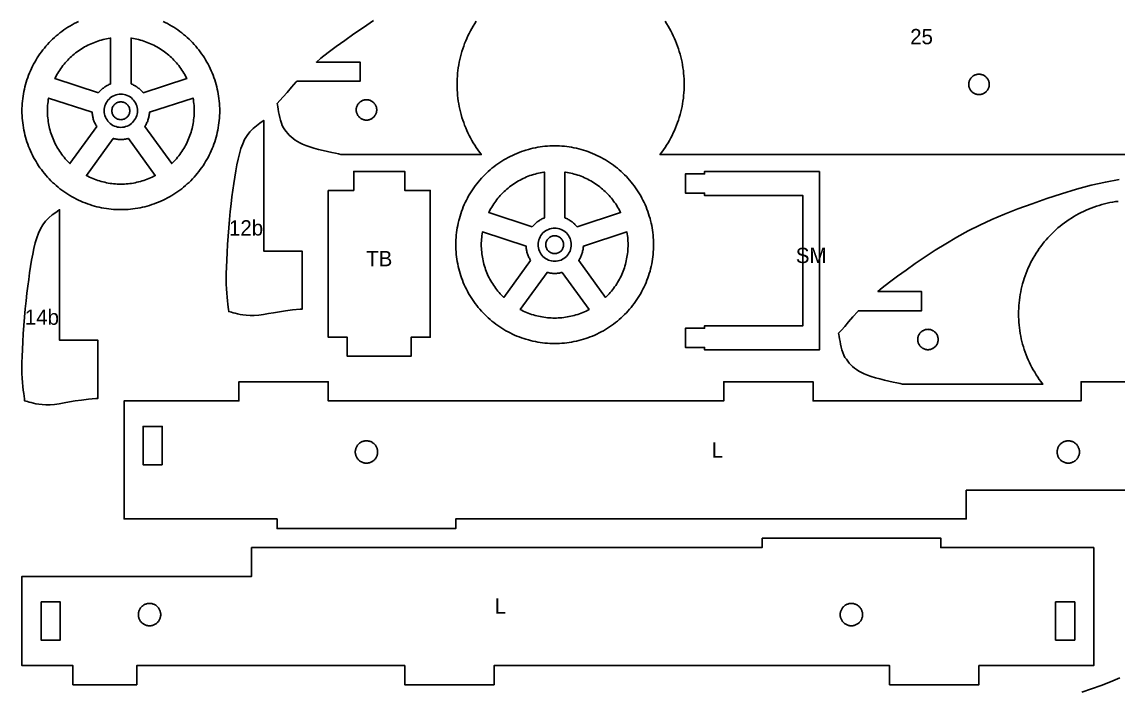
# Model space of a CAD drawing. Header units: metres. Extents: x 5 to 594, y 19 to 394.
# Drawn here: x 6 to 177.8, y 198.5 to 303.4 of the extents above; entities that cross this region are included whole.
import ezdxf
from ezdxf.enums import TextEntityAlignment as Align

# ---------------------------------------------------------------- set-up
doc = ezdxf.new("R2010")
doc.units = ezdxf.units.M
doc.layers.add('CORTAR', color=1, linetype='Continuous')
doc.layers.add('GRABAR', color=5, linetype='Continuous')

msp = doc.modelspace()

# ---------------------------------------------------------------- linework, layer by layer
at = {"layer": 'CORTAR'}
for points in [[(28.13, 303.51), (28.47, 303.34), (28.81, 303.17), (29.14, 302.99), (29.47, 302.79), (29.79, 302.6), (30.11, 302.39), (30.43, 302.17), (30.73, 301.95), (31.04, 301.72), (31.33, 301.48), (31.62, 301.24), (31.91, 300.98), (32.19, 300.73), (32.46, 300.46), (32.73, 300.19), (32.98, 299.91), (33.24, 299.62), (33.48, 299.33), (33.72, 299.04), (33.95, 298.73), (34.17, 298.43), (34.39, 298.11), (34.6, 297.79), (34.79, 297.47), (34.99, 297.14), (35.17, 296.81), (35.34, 296.47), (35.51, 296.13), (35.67, 295.78), (35.82, 295.43), (35.96, 295.08), (36.09, 294.72), (36.22, 294.36), (36.33, 294), (36.44, 293.63), (36.54, 293.27), (36.62, 292.9), (36.7, 292.52), (36.77, 292.15), (36.83, 291.77), (36.88, 291.4), (36.93, 291.02), (36.96, 290.64), (36.98, 290.26), (37, 289.88), (37, 289.5), (37, 289.12), (36.98, 288.74), (36.98, 288.74), (36.96, 288.36), (36.93, 287.98), (36.88, 287.6), (36.83, 287.23), (36.77, 286.85), (36.7, 286.48), (36.62, 286.1), (36.54, 285.73), (36.44, 285.37), (36.33, 285), (36.22, 284.64), (36.09, 284.28), (35.96, 283.92), (35.82, 283.57), (35.67, 283.22), (35.51, 282.87), (35.34, 282.53), (35.17, 282.19), (34.99, 281.86), (34.79, 281.53), (34.6, 281.21), (34.39, 280.89), (34.17, 280.57), (33.95, 280.27), (33.72, 279.96), (33.48, 279.67), (33.24, 279.38), (32.98, 279.09), (32.73, 278.81), (32.46, 278.54), (32.19, 278.27), (31.91, 278.02), (31.62, 277.76), (31.33, 277.52), (31.04, 277.28), (30.73, 277.05), (30.43, 276.83), (30.11, 276.61), (29.79, 276.4), (29.47, 276.21), (29.14, 276.01), (28.81, 275.83), (28.47, 275.66), (28.13, 275.49), (27.78, 275.33), (27.43, 275.18), (27.08, 275.04), (26.72, 274.91), (26.36, 274.78), (26, 274.67), (25.63, 274.56), (25.27, 274.46), (24.9, 274.38), (24.52, 274.3), (24.15, 274.23), (23.77, 274.17), (23.4, 274.12), (23.02, 274.07), (22.64, 274.04), (22.26, 274.02), (21.88, 274), (21.5, 274), (21.12, 274), (20.74, 274.02), (20.36, 274.04), (19.98, 274.07), (19.6, 274.12), (19.23, 274.17), (18.85, 274.23), (18.48, 274.3), (18.1, 274.38), (17.73, 274.46), (17.37, 274.56), (17, 274.67), (16.64, 274.78), (16.28, 274.91), (15.92, 275.04), (15.57, 275.18), (15.22, 275.33), (14.87, 275.49), (14.53, 275.66), (14.19, 275.83), (13.86, 276.01), (13.53, 276.21), (13.21, 276.4), (12.89, 276.61), (12.57, 276.83), (12.27, 277.05), (11.96, 277.28), (11.67, 277.52), (11.38, 277.76), (11.09, 278.02), (10.81, 278.27), (10.54, 278.54), (10.27, 278.81), (10.02, 279.09), (9.76, 279.38), (9.52, 279.67), (9.28, 279.96), (9.05, 280.27), (8.83, 280.57), (8.61, 280.89), (8.4, 281.21), (8.21, 281.53), (8.01, 281.86), (7.83, 282.19), (7.66, 282.53), (7.49, 282.87), (7.33, 283.22), (7.18, 283.57), (7.04, 283.92), (6.91, 284.28), (6.78, 284.64), (6.67, 285), (6.56, 285.37), (6.46, 285.73), (6.38, 286.1), (6.3, 286.48), (6.23, 286.85), (6.17, 287.23), (6.12, 287.6), (6.07, 287.98), (6.04, 288.36), (6.02, 288.74), (6, 289.12), (6, 289.5), (6, 289.88), (6.02, 290.26), (6.04, 290.64), (6.07, 291.02), (6.12, 291.4), (6.17, 291.77), (6.23, 292.15), (6.3, 292.52), (6.38, 292.9), (6.46, 293.27), (6.56, 293.63), (6.67, 294), (6.78, 294.36), (6.91, 294.72), (7.04, 295.08), (7.18, 295.43), (7.33, 295.78), (7.49, 296.13), (7.66, 296.47), (7.83, 296.81), (8.01, 297.14), (8.21, 297.47), (8.4, 297.79), (8.61, 298.11), (8.83, 298.43), (9.05, 298.73), (9.28, 299.04), (9.52, 299.33), (9.76, 299.62), (10.02, 299.91), (10.27, 300.19), (10.54, 300.46), (10.81, 300.73), (11.09, 300.98), (11.38, 301.24), (11.67, 301.48), (11.96, 301.72), (12.27, 301.95), (12.57, 302.17), (12.89, 302.39), (13.21, 302.6), (13.53, 302.79), (13.86, 302.99), (14.19, 303.17), (14.53, 303.34), (14.87, 303.51)], [(77.2, 303.53), (76.96, 303.16), (76.73, 302.79), (76.51, 302.41), (76.3, 302.03), (76.1, 301.64), (75.91, 301.25), (75.73, 300.85), (75.55, 300.45), (75.39, 300.04), (75.24, 299.64), (75.1, 299.22), (74.97, 298.81), (74.84, 298.39), (74.73, 297.96), (74.63, 297.54), (74.54, 297.11), (74.46, 296.68), (74.39, 296.25), (74.33, 295.82), (74.29, 295.38), (74.25, 294.95), (74.22, 294.51), (74.21, 294.08), (74.2, 293.64), (74.21, 293.2), (74.22, 292.76), (74.25, 292.33), (74.29, 291.89), (74.33, 291.46), (74.39, 291.03), (74.46, 290.6), (74.54, 290.17), (74.63, 289.74), (74.73, 289.31), (74.84, 288.89), (74.97, 288.47), (75.1, 288.05), (75.24, 287.64), (75.39, 287.23), (75.55, 286.83), (75.73, 286.43), (75.91, 286.03), (76.1, 285.64), (76.3, 285.25), (76.51, 284.86), (76.73, 284.49), (76.96, 284.12), (77.2, 283.75), (77.45, 283.39), (77.7, 283.03), (77.97, 282.69), (78.01, 282.64), (56, 282.64), (55.63, 282.73), (55.14, 282.84), (54.55, 282.97), (53.89, 283.12), (53.19, 283.28), (52.47, 283.45), (51.77, 283.63), (51.1, 283.83), (50.51, 284.03), (50, 284.24), (49.57, 284.45), (49.18, 284.68), (48.82, 284.91), (48.49, 285.15), (48.19, 285.4), (47.91, 285.66), (47.66, 285.94), (47.42, 286.23), (47.21, 286.53), (47, 286.84), (46.81, 287.19), (46.66, 287.58), (46.52, 288.01), (46.41, 288.45), (46.31, 288.9), (46.23, 289.33), (46.16, 289.74), (46.1, 290.1), (46.05, 290.41), (46, 290.64), (46.44, 291.11), (46.96, 291.7), (47.56, 292.39), (48.24, 293.18), (49, 294.03), (49.11, 294.14), (49.11, 294.14), (59, 294.14), (59, 297.14), (52.16, 297.14), (52.84, 297.73), (54, 298.64), (55.25, 299.56), (56.59, 300.53), (58.02, 301.55), (59.54, 302.58), (61.12, 303.63)], [(188.01, 282.64), (105.99, 282.64), (106.03, 282.69), (106.3, 283.03), (106.55, 283.39), (106.8, 283.75), (107.04, 284.12), (107.27, 284.49), (107.49, 284.86), (107.7, 285.25), (107.9, 285.64), (108.09, 286.03), (108.27, 286.43), (108.45, 286.83), (108.61, 287.23), (108.76, 287.64), (108.9, 288.05), (109.03, 288.47), (109.16, 288.89), (109.27, 289.31), (109.37, 289.74), (109.46, 290.17), (109.54, 290.6), (109.61, 291.03), (109.67, 291.46), (109.71, 291.89), (109.75, 292.33), (109.78, 292.76), (109.79, 293.2), (109.8, 293.64), (109.79, 294.08), (109.78, 294.51), (109.75, 294.95), (109.71, 295.38), (109.67, 295.82), (109.61, 296.25), (109.54, 296.68), (109.46, 297.11), (109.37, 297.54), (109.27, 297.96), (109.16, 298.39), (109.03, 298.81), (108.9, 299.22), (108.76, 299.64), (108.61, 300.04), (108.45, 300.45), (108.27, 300.85), (108.09, 301.25), (107.9, 301.64), (107.7, 302.03), (107.49, 302.41), (107.27, 302.79), (107.04, 303.16), (106.8, 303.53)], [(177.82, 275.3), (177.39, 275.25), (176.96, 275.18), (176.53, 275.1), (176.1, 275.01), (175.67, 274.9), (175.25, 274.79), (174.83, 274.67), (174.42, 274.54), (174, 274.4), (173.59, 274.25), (173.19, 274.08), (172.79, 273.91), (172.39, 273.73), (172, 273.54), (171.61, 273.34), (171.23, 273.13), (170.85, 272.91), (170.48, 272.68), (170.11, 272.44), (169.75, 272.19), (169.4, 271.94), (169.05, 271.67), (168.71, 271.4), (168.37, 271.12), (168.05, 270.83), (167.73, 270.53), (167.41, 270.22), (167.11, 269.91), (166.81, 269.59), (166.52, 269.26), (166.24, 268.93), (165.97, 268.59), (165.7, 268.24), (165.45, 267.89), (165.2, 267.53), (164.96, 267.16), (164.73, 266.79), (164.51, 266.41), (164.3, 266.03), (164.1, 265.64), (163.91, 265.25), (163.73, 264.85), (163.55, 264.45), (163.39, 264.04), (163.24, 263.64), (163.1, 263.22), (162.97, 262.81), (162.84, 262.39), (162.73, 261.96), (162.63, 261.54), (162.54, 261.11), (162.46, 260.68), (162.39, 260.25), (162.33, 259.82), (162.29, 259.38), (162.25, 258.95), (162.22, 258.51), (162.21, 258.08), (162.2, 257.64), (162.21, 257.2), (162.22, 256.76), (162.25, 256.33), (162.29, 255.89), (162.33, 255.46), (162.39, 255.03), (162.46, 254.6), (162.54, 254.17), (162.63, 253.74), (162.73, 253.31), (162.84, 252.89), (162.97, 252.47), (163.1, 252.05), (163.24, 251.64), (163.39, 251.23), (163.55, 250.83), (163.73, 250.43), (163.91, 250.03), (164.1, 249.64), (164.3, 249.25), (164.51, 248.86), (164.73, 248.49), (164.96, 248.12), (165.2, 247.75), (165.45, 247.39), (165.7, 247.03), (165.97, 246.69), (166.01, 246.64), (144, 246.64), (143.63, 246.73), (143.14, 246.84), (142.55, 246.97), (141.89, 247.12), (141.19, 247.28), (140.47, 247.45), (139.77, 247.63), (139.1, 247.83), (138.51, 248.03), (138, 248.24), (137.57, 248.45), (137.18, 248.68), (136.82, 248.91), (136.49, 249.15), (136.19, 249.4), (135.91, 249.66), (135.66, 249.94), (135.42, 250.23), (135.21, 250.53), (135, 250.84), (134.81, 251.19), (134.66, 251.58), (134.52, 252.01), (134.41, 252.45), (134.31, 252.9), (134.23, 253.33), (134.16, 253.74), (134.1, 254.1), (134.05, 254.41), (134, 254.64), (134.44, 255.11), (134.96, 255.7), (135.56, 256.39), (136.24, 257.18), (137, 258.03), (137.11, 258.14), (137.11, 258.14), (147, 258.14), (147, 261.14), (140.16, 261.14), (140.84, 261.73), (142, 262.64), (143.25, 263.56), (144.59, 264.53), (146.02, 265.55), (147.54, 266.58), (149.12, 267.63), (150.78, 268.66), (152.51, 269.68), (154.29, 270.65), (156.12, 271.58), (158, 272.44), (159.98, 273.27), (162.1, 274.1), (164.32, 274.93), (166.61, 275.73), (168.94, 276.49), (171.27, 277.19), (173.58, 277.81), (175.82, 278.33), (177.98, 278.75)], [(190, 230), (154, 230), (154, 225.5), (74, 225.5), (74, 224), (74, 224), (46, 224), (46, 225.5), (22, 225.5), (22, 244), (40, 244), (40, 247), (54, 247), (54, 244), (74, 244), (116, 244), (116, 247), (130, 247), (130, 244), (154, 244), (172, 244), (172, 247), (182, 247)], [(172.13, 198.32), (173.65, 198.85), (175.14, 199.4), (176.62, 199.98), (178.1, 200.57)]]:
    msp.add_lwpolyline(points, dxfattribs=at)
for points in [[(17.99, 292.32), (18.02, 292.35), (18.12, 292.47), (18.22, 292.58), (18.32, 292.68), (18.42, 292.78), (18.53, 292.88), (18.65, 292.98), (18.76, 293.07), (18.88, 293.16), (19, 293.24), (19.12, 293.32), (19.25, 293.4), (19.38, 293.47), (19.51, 293.54), (19.64, 293.6), (19.78, 293.66), (19.9, 293.71), (19.9, 300.89), (19.81, 300.88), (19.53, 300.83), (19.26, 300.78), (18.98, 300.72), (18.71, 300.66), (18.43, 300.58), (18.16, 300.5), (17.89, 300.42), (17.63, 300.33), (17.36, 300.23), (17.1, 300.12), (16.84, 300.01), (16.58, 299.9), (16.33, 299.77), (16.08, 299.64), (15.83, 299.51), (15.59, 299.36), (15.35, 299.22), (15.11, 299.06), (14.88, 298.9), (14.65, 298.74), (14.42, 298.57), (14.2, 298.39), (13.99, 298.21), (13.78, 298.02), (13.57, 297.83), (13.37, 297.63), (13.17, 297.43), (12.98, 297.22), (12.79, 297.01), (12.61, 296.8), (12.43, 296.58), (12.26, 296.35), (12.1, 296.12), (11.94, 295.89), (11.78, 295.65), (11.64, 295.41), (11.49, 295.17), (11.36, 294.92), (11.23, 294.67), (11.16, 294.54), (17.99, 292.32)], [(23.1, 293.71), (23.22, 293.66), (23.36, 293.6), (23.49, 293.54), (23.62, 293.47), (23.75, 293.4), (23.88, 293.32), (24, 293.24), (24.12, 293.16), (24.24, 293.07), (24.35, 292.98), (24.47, 292.88), (24.58, 292.78), (24.68, 292.68), (24.78, 292.58), (24.88, 292.47), (24.98, 292.35), (25.01, 292.32), (31.84, 294.54), (31.77, 294.67), (31.64, 294.92), (31.51, 295.17), (31.36, 295.41), (31.22, 295.65), (31.06, 295.89), (30.9, 296.12), (30.74, 296.35), (30.57, 296.58), (30.39, 296.8), (30.21, 297.01), (30.02, 297.22), (29.83, 297.43), (29.63, 297.63), (29.43, 297.83), (29.22, 298.02), (29.01, 298.21), (28.8, 298.39), (28.58, 298.57), (28.35, 298.74), (28.12, 298.9), (27.89, 299.06), (27.65, 299.22), (27.41, 299.36), (27.17, 299.51), (26.92, 299.64), (26.67, 299.77), (26.42, 299.9), (26.16, 300.01), (25.9, 300.12), (25.64, 300.23), (25.37, 300.33), (25.11, 300.42), (24.84, 300.5), (24.57, 300.58), (24.29, 300.66), (24.02, 300.72), (23.74, 300.78), (23.47, 300.83), (23.19, 300.88), (23.1, 300.89), (23.1, 293.71)], [(157.59, 293.85), (157.57, 293.95), (157.55, 294.05), (157.52, 294.15), (157.48, 294.25), (157.43, 294.35), (157.39, 294.44), (157.33, 294.53), (157.27, 294.61), (157.2, 294.69), (157.13, 294.77), (157.05, 294.84), (156.97, 294.91), (156.89, 294.97), (156.8, 295.02), (156.71, 295.07), (156.61, 295.12), (156.51, 295.15), (156.41, 295.18), (156.31, 295.21), (156.21, 295.22), (156.1, 295.23), (156, 295.24), (155.9, 295.23), (155.79, 295.22), (155.69, 295.21), (155.59, 295.18), (155.49, 295.15), (155.39, 295.12), (155.29, 295.07), (155.2, 295.02), (155.11, 294.97), (155.03, 294.91), (154.95, 294.84), (154.87, 294.77), (154.8, 294.69), (154.73, 294.61), (154.67, 294.53), (154.61, 294.44), (154.57, 294.35), (154.52, 294.25), (154.48, 294.15), (154.45, 294.05), (154.43, 293.95), (154.41, 293.85), (154.4, 293.74), (154.4, 293.64), (154.4, 293.53), (154.41, 293.43), (154.43, 293.33), (154.45, 293.22), (154.48, 293.12), (154.52, 293.03), (154.57, 292.93), (154.61, 292.84), (154.67, 292.75), (154.73, 292.66), (154.8, 292.58), (154.87, 292.51), (154.95, 292.44), (155.03, 292.37), (155.11, 292.31), (155.2, 292.25), (155.29, 292.2), (155.39, 292.16), (155.49, 292.12), (155.59, 292.09), (155.69, 292.07), (155.79, 292.05), (155.9, 292.04), (156, 292.04), (156.1, 292.04), (156.21, 292.05), (156.31, 292.07), (156.41, 292.09), (156.51, 292.12), (156.61, 292.16), (156.71, 292.2), (156.8, 292.25), (156.89, 292.31), (156.97, 292.37), (157.05, 292.44), (157.13, 292.51), (157.2, 292.58), (157.27, 292.66), (157.33, 292.75), (157.39, 292.84), (157.43, 292.93), (157.48, 293.03), (157.52, 293.12), (157.55, 293.22), (157.57, 293.33), (157.59, 293.43), (157.6, 293.53), (157.6, 293.64), (157.6, 293.74), (157.59, 293.85)], [(17.73, 287.04), (17.68, 287.12), (17.6, 287.25), (17.53, 287.38), (17.46, 287.51), (17.4, 287.64), (17.34, 287.78), (17.29, 287.91), (17.24, 288.05), (17.19, 288.19), (17.15, 288.34), (17.12, 288.48), (17.09, 288.62), (17.06, 288.77), (17.04, 288.91), (17.02, 289.06), (17.01, 289.21), (17.01, 289.28), (10.18, 291.5), (10.17, 291.47), (10.12, 291.19), (10.09, 290.91), (10.06, 290.63), (10.03, 290.35), (10.01, 290.06), (10, 289.78), (10, 289.5), (10, 289.22), (10.01, 288.94), (10.03, 288.65), (10.06, 288.37), (10.09, 288.09), (10.12, 287.81), (10.17, 287.53), (10.22, 287.26), (10.28, 286.98), (10.34, 286.71), (10.42, 286.43), (10.5, 286.16), (10.58, 285.89), (10.67, 285.63), (10.77, 285.36), (10.88, 285.1), (10.99, 284.84), (11.1, 284.58), (11.23, 284.33), (11.36, 284.08), (11.49, 283.83), (11.64, 283.59), (11.78, 283.35), (11.94, 283.11), (12.1, 282.88), (12.26, 282.65), (12.43, 282.42), (12.61, 282.2), (12.79, 281.99), (12.98, 281.78), (13.17, 281.57), (13.37, 281.37), (13.51, 281.23), (17.73, 287.04)], [(22.89, 289.64), (22.87, 289.77), (22.84, 289.91), (22.79, 290.04), (22.73, 290.16), (22.66, 290.28), (22.58, 290.39), (22.49, 290.49), (22.39, 290.58), (22.28, 290.66), (22.16, 290.73), (22.04, 290.79), (21.91, 290.84), (21.77, 290.87), (21.64, 290.89), (21.5, 290.9), (21.36, 290.89), (21.23, 290.87), (21.09, 290.84), (20.96, 290.79), (20.84, 290.73), (20.72, 290.66), (20.61, 290.58), (20.51, 290.49), (20.42, 290.39), (20.34, 290.28), (20.27, 290.16), (20.21, 290.04), (20.16, 289.91), (20.13, 289.77), (20.11, 289.64), (20.1, 289.5), (20.11, 289.36), (20.13, 289.23), (20.16, 289.09), (20.21, 288.96), (20.27, 288.84), (20.34, 288.72), (20.42, 288.61), (20.51, 288.51), (20.61, 288.42), (20.72, 288.34), (20.84, 288.27), (20.96, 288.21), (21.09, 288.16), (21.23, 288.13), (21.36, 288.11), (21.5, 288.1), (21.64, 288.11), (21.77, 288.13), (21.91, 288.16), (22.04, 288.21), (22.16, 288.27), (22.28, 288.34), (22.39, 288.42), (22.49, 288.51), (22.58, 288.61), (22.66, 288.72), (22.73, 288.84), (22.79, 288.96), (22.84, 289.09), (22.87, 289.23), (22.89, 289.36), (22.9, 289.5), (22.89, 289.64)], [(33, 289.5), (33, 289.78), (32.99, 290.06), (32.97, 290.35), (32.94, 290.63), (32.91, 290.91), (32.88, 291.19), (32.83, 291.47), (32.82, 291.5), (25.99, 289.28), (25.99, 289.21), (25.98, 289.06), (25.96, 288.91), (25.94, 288.77), (25.91, 288.62), (25.88, 288.48), (25.85, 288.34), (25.81, 288.19), (25.76, 288.05), (25.71, 287.91), (25.66, 287.78), (25.6, 287.64), (25.54, 287.51), (25.47, 287.38), (25.4, 287.25), (25.32, 287.12), (25.27, 287.04), (29.49, 281.23), (29.63, 281.37), (29.83, 281.57), (30.02, 281.78), (30.21, 281.99), (30.39, 282.2), (30.57, 282.42), (30.74, 282.65), (30.9, 282.88), (31.06, 283.11), (31.22, 283.35), (31.36, 283.59), (31.51, 283.83), (31.64, 284.08), (31.77, 284.33), (31.9, 284.58), (32.01, 284.84), (32.12, 285.1), (32.23, 285.36), (32.33, 285.63), (32.42, 285.89), (32.5, 286.16), (32.58, 286.43), (32.66, 286.71), (32.72, 286.98), (32.78, 287.26), (32.83, 287.53), (32.88, 287.81), (32.91, 288.09), (32.94, 288.37), (32.97, 288.65), (32.99, 288.94), (33, 289.22), (33, 289.5)], [(61.57, 289.95), (61.55, 290.05), (61.52, 290.15), (61.48, 290.25), (61.43, 290.35), (61.39, 290.44), (61.33, 290.53), (61.27, 290.61), (61.2, 290.69), (61.13, 290.77), (61.05, 290.84), (60.97, 290.91), (60.89, 290.97), (60.8, 291.02), (60.71, 291.07), (60.61, 291.12), (60.51, 291.15), (60.41, 291.18), (60.31, 291.21), (60.21, 291.22), (60.1, 291.23), (60, 291.24), (59.9, 291.23), (59.79, 291.22), (59.69, 291.21), (59.59, 291.18), (59.49, 291.15), (59.39, 291.12), (59.29, 291.07), (59.2, 291.02), (59.11, 290.97), (59.03, 290.91), (58.95, 290.84), (58.87, 290.77), (58.8, 290.69), (58.73, 290.61), (58.67, 290.53), (58.61, 290.44), (58.57, 290.35), (58.52, 290.25), (58.48, 290.15), (58.45, 290.05), (58.43, 289.95), (58.41, 289.85), (58.4, 289.74), (58.4, 289.64), (58.4, 289.53), (58.41, 289.43), (58.43, 289.33), (58.45, 289.22), (58.48, 289.12), (58.52, 289.03), (58.57, 288.93), (58.61, 288.84), (58.67, 288.75), (58.73, 288.66), (58.8, 288.58), (58.87, 288.51), (58.95, 288.44), (59.03, 288.37), (59.11, 288.31), (59.2, 288.25), (59.29, 288.2), (59.39, 288.16), (59.49, 288.12), (59.59, 288.09), (59.69, 288.07), (59.79, 288.05), (59.9, 288.04), (60, 288.04), (60.1, 288.04), (60.21, 288.05), (60.31, 288.07), (60.41, 288.09), (60.51, 288.12), (60.61, 288.16), (60.71, 288.2), (60.8, 288.25), (60.89, 288.31), (60.97, 288.37), (61.05, 288.44), (61.13, 288.51), (61.2, 288.58), (61.27, 288.66), (61.33, 288.75), (61.39, 288.84), (61.43, 288.93), (61.48, 289.03), (61.52, 289.12), (61.55, 289.22), (61.57, 289.33), (61.59, 289.43), (61.6, 289.53), (61.6, 289.64), (61.6, 289.74), (61.59, 289.85), (61.57, 289.95)], [(46.35, 258), (45.45, 257.84), (44.62, 257.69), (43.85, 257.56), (43.12, 257.46), (42.41, 257.41), (41.75, 257.41), (41.16, 257.44), (40.64, 257.49), (40.19, 257.56), (39.79, 257.65), (39.43, 257.74), (39.13, 257.82), (38.86, 257.9), (38.62, 257.97), (38.41, 258.01), (38.38, 258.34), (38.34, 258.73), (38.28, 259.18), (38.22, 259.69), (38.15, 260.26), (38.1, 260.89), (38.05, 261.58), (38.01, 262.33), (38, 263.14), (38.01, 264.01), (38.04, 264.98), (38.09, 266.07), (38.15, 267.26), (38.22, 268.52), (38.31, 269.82), (38.41, 271.14), (38.52, 272.44), (38.64, 273.71), (38.77, 274.9), (38.91, 276.01), (39.06, 277.05), (39.2, 278.08), (39.35, 279.09), (39.51, 280.07), (39.69, 281.01), (39.88, 281.91), (40.09, 282.77), (40.33, 283.58), (40.6, 284.33), (40.91, 285.01), (41.28, 285.63), (41.72, 286.19), (42.22, 286.7), (42.75, 287.16), (43.29, 287.57), (43.81, 287.94), (43.91, 288), (43.91, 267.51), (49.91, 267.51), (49.91, 258.39), (49.61, 258.38), (48.41, 258.28), (47.33, 258.15), (46.35, 258)], [(22.68, 285.16), (22.66, 285.15), (22.52, 285.12), (22.38, 285.09), (22.23, 285.06), (22.09, 285.04), (21.94, 285.02), (21.79, 285.01), (21.65, 285), (21.5, 285), (21.35, 285), (21.21, 285.01), (21.06, 285.02), (20.91, 285.04), (20.77, 285.06), (20.62, 285.09), (20.48, 285.12), (20.34, 285.15), (20.32, 285.16), (16.1, 279.35), (16.33, 279.23), (16.58, 279.1), (16.84, 278.99), (17.1, 278.88), (17.36, 278.77), (17.63, 278.67), (17.89, 278.58), (18.16, 278.5), (18.43, 278.42), (18.71, 278.34), (18.98, 278.28), (19.26, 278.22), (19.53, 278.17), (19.81, 278.12), (20.09, 278.09), (20.37, 278.06), (20.65, 278.03), (20.94, 278.01), (21.22, 278), (21.5, 278), (21.78, 278), (22.06, 278.01), (22.35, 278.03), (22.63, 278.06), (22.91, 278.09), (23.19, 278.12), (23.47, 278.17), (23.74, 278.22), (24.02, 278.28), (24.29, 278.34), (24.57, 278.42), (24.84, 278.5), (25.11, 278.58), (25.37, 278.67), (25.64, 278.77), (25.9, 278.88), (26.16, 278.99), (26.42, 279.1), (26.67, 279.23), (26.9, 279.35), (22.68, 285.16)], [(104.98, 267.74), (104.96, 267.36), (104.93, 266.98), (104.88, 266.6), (104.83, 266.23), (104.77, 265.85), (104.7, 265.48), (104.62, 265.1), (104.54, 264.73), (104.44, 264.37), (104.33, 264), (104.22, 263.64), (104.09, 263.28), (103.96, 262.92), (103.82, 262.57), (103.67, 262.22), (103.51, 261.87), (103.34, 261.53), (103.17, 261.19), (102.99, 260.86), (102.79, 260.53), (102.6, 260.21), (102.39, 259.89), (102.17, 259.57), (101.95, 259.27), (101.72, 258.96), (101.48, 258.67), (101.24, 258.38), (100.98, 258.09), (100.73, 257.81), (100.46, 257.54), (100.19, 257.27), (99.91, 257.02), (99.62, 256.76), (99.33, 256.52), (99.04, 256.28), (98.73, 256.05), (98.43, 255.83), (98.11, 255.61), (97.79, 255.4), (97.47, 255.21), (97.14, 255.01), (96.81, 254.83), (96.47, 254.66), (96.13, 254.49), (95.78, 254.33), (95.43, 254.18), (95.08, 254.04), (94.72, 253.91), (94.36, 253.78), (94, 253.67), (93.63, 253.56), (93.27, 253.46), (92.9, 253.38), (92.52, 253.3), (92.15, 253.23), (91.77, 253.17), (91.4, 253.12), (91.02, 253.07), (90.64, 253.04), (90.26, 253.02), (89.88, 253), (89.5, 253), (89.12, 253), (88.74, 253.02), (88.36, 253.04), (87.98, 253.07), (87.6, 253.12), (87.23, 253.17), (86.85, 253.23), (86.48, 253.3), (86.1, 253.38), (85.73, 253.46), (85.37, 253.56), (85, 253.67), (84.64, 253.78), (84.28, 253.91), (83.92, 254.04), (83.57, 254.18), (83.22, 254.33), (82.87, 254.49), (82.53, 254.66), (82.19, 254.83), (81.86, 255.01), (81.53, 255.21), (81.21, 255.4), (80.89, 255.61), (80.57, 255.83), (80.27, 256.05), (79.96, 256.28), (79.67, 256.52), (79.38, 256.76), (79.09, 257.02), (78.81, 257.27), (78.54, 257.54), (78.27, 257.81), (78.02, 258.09), (77.76, 258.38), (77.52, 258.67), (77.28, 258.96), (77.05, 259.27), (76.83, 259.57), (76.61, 259.89), (76.4, 260.21), (76.21, 260.53), (76.01, 260.86), (75.83, 261.19), (75.66, 261.53), (75.49, 261.87), (75.33, 262.22), (75.18, 262.57), (75.04, 262.92), (74.91, 263.28), (74.78, 263.64), (74.67, 264), (74.56, 264.37), (74.46, 264.73), (74.38, 265.1), (74.3, 265.48), (74.23, 265.85), (74.17, 266.23), (74.12, 266.6), (74.07, 266.98), (74.04, 267.36), (74.02, 267.74), (74, 268.12), (74, 268.5), (74, 268.88), (74.02, 269.26), (74.04, 269.64), (74.07, 270.02), (74.12, 270.4), (74.17, 270.77), (74.23, 271.15), (74.3, 271.52), (74.38, 271.9), (74.46, 272.27), (74.56, 272.63), (74.67, 273), (74.78, 273.36), (74.91, 273.72), (75.04, 274.08), (75.18, 274.43), (75.33, 274.78), (75.49, 275.13), (75.66, 275.47), (75.83, 275.81), (76.01, 276.14), (76.21, 276.47), (76.4, 276.79), (76.61, 277.11), (76.83, 277.43), (77.05, 277.73), (77.28, 278.04), (77.52, 278.33), (77.76, 278.62), (78.02, 278.91), (78.27, 279.19), (78.54, 279.46), (78.81, 279.73), (79.09, 279.98), (79.38, 280.24), (79.67, 280.48), (79.96, 280.72), (80.27, 280.95), (80.57, 281.17), (80.89, 281.39), (81.21, 281.6), (81.53, 281.79), (81.86, 281.99), (82.19, 282.17), (82.53, 282.34), (82.87, 282.51), (83.22, 282.67), (83.57, 282.82), (83.92, 282.96), (84.28, 283.09), (84.64, 283.22), (85, 283.33), (85.37, 283.44), (85.73, 283.54), (86.1, 283.62), (86.48, 283.7), (86.85, 283.77), (87.23, 283.83), (87.6, 283.88), (87.98, 283.93), (88.36, 283.96), (88.74, 283.98), (89.12, 284), (89.5, 284), (89.88, 284), (90.26, 283.98), (90.64, 283.96), (91.02, 283.93), (91.4, 283.88), (91.77, 283.83), (92.15, 283.77), (92.52, 283.7), (92.9, 283.62), (93.27, 283.54), (93.63, 283.44), (94, 283.33), (94.36, 283.22), (94.72, 283.09), (95.08, 282.96), (95.43, 282.82), (95.78, 282.67), (96.13, 282.51), (96.47, 282.34), (96.81, 282.17), (97.14, 281.99), (97.47, 281.79), (97.79, 281.6), (98.11, 281.39), (98.43, 281.17), (98.73, 280.95), (99.04, 280.72), (99.33, 280.48), (99.62, 280.24), (99.91, 279.98), (100.19, 279.73), (100.46, 279.46), (100.73, 279.19), (100.98, 278.91), (101.24, 278.62), (101.48, 278.33), (101.72, 278.04), (101.95, 277.73), (102.17, 277.43), (102.39, 277.11), (102.6, 276.79), (102.79, 276.47), (102.99, 276.14), (103.17, 275.81), (103.34, 275.47), (103.51, 275.13), (103.67, 274.78), (103.82, 274.43), (103.96, 274.08), (104.09, 273.72), (104.22, 273.36), (104.33, 273), (104.44, 272.63), (104.54, 272.27), (104.62, 271.9), (104.7, 271.52), (104.77, 271.15), (104.83, 270.77), (104.88, 270.4), (104.93, 270.02), (104.96, 269.64), (104.98, 269.26), (105, 268.88), (105, 268.5), (105, 268.12), (104.98, 267.74)], [(54, 277), (58, 277), (58, 280), (66, 280), (66, 277), (70, 277), (70, 254), (67, 254), (67, 251), (57, 251), (57, 254), (54, 254), (54, 277)], [(85.99, 271.32), (86.02, 271.35), (86.12, 271.47), (86.22, 271.58), (86.32, 271.68), (86.42, 271.78), (86.53, 271.88), (86.65, 271.98), (86.76, 272.07), (86.88, 272.16), (87, 272.24), (87.12, 272.32), (87.25, 272.4), (87.38, 272.47), (87.51, 272.54), (87.64, 272.6), (87.78, 272.66), (87.9, 272.71), (87.9, 279.89), (87.81, 279.88), (87.53, 279.83), (87.26, 279.78), (86.98, 279.72), (86.71, 279.66), (86.43, 279.58), (86.16, 279.5), (85.89, 279.42), (85.63, 279.33), (85.36, 279.23), (85.1, 279.12), (84.84, 279.01), (84.58, 278.9), (84.33, 278.77), (84.08, 278.64), (83.83, 278.51), (83.59, 278.36), (83.35, 278.22), (83.11, 278.06), (82.88, 277.9), (82.65, 277.74), (82.42, 277.57), (82.2, 277.39), (81.99, 277.21), (81.78, 277.02), (81.57, 276.83), (81.37, 276.63), (81.17, 276.43), (80.98, 276.22), (80.79, 276.01), (80.61, 275.8), (80.43, 275.58), (80.26, 275.35), (80.1, 275.12), (79.94, 274.89), (79.78, 274.65), (79.64, 274.41), (79.49, 274.17), (79.36, 273.92), (79.23, 273.67), (79.16, 273.54), (85.99, 271.32)], [(91.1, 272.71), (91.22, 272.66), (91.36, 272.6), (91.49, 272.54), (91.62, 272.47), (91.75, 272.4), (91.88, 272.32), (92, 272.24), (92.12, 272.16), (92.24, 272.07), (92.35, 271.98), (92.47, 271.88), (92.58, 271.78), (92.68, 271.68), (92.78, 271.58), (92.88, 271.47), (92.98, 271.35), (93.01, 271.32), (99.84, 273.54), (99.77, 273.67), (99.64, 273.92), (99.51, 274.17), (99.36, 274.41), (99.22, 274.65), (99.06, 274.89), (98.9, 275.12), (98.74, 275.35), (98.57, 275.58), (98.39, 275.8), (98.21, 276.01), (98.02, 276.22), (97.83, 276.43), (97.63, 276.63), (97.43, 276.83), (97.22, 277.02), (97.01, 277.21), (96.8, 277.39), (96.58, 277.57), (96.35, 277.74), (96.12, 277.9), (95.89, 278.06), (95.65, 278.22), (95.41, 278.36), (95.17, 278.51), (94.92, 278.64), (94.67, 278.77), (94.42, 278.9), (94.16, 279.01), (93.9, 279.12), (93.64, 279.23), (93.37, 279.33), (93.11, 279.42), (92.84, 279.5), (92.57, 279.58), (92.29, 279.66), (92.02, 279.72), (91.74, 279.78), (91.47, 279.83), (91.19, 279.88), (91.1, 279.89), (91.1, 272.71)], [(131, 280), (131, 252), (113, 252), (113, 252.4), (110, 252.4), (110, 255.4), (113, 255.4), (113, 255.8), (128.4, 255.8), (128.4, 276.2), (113, 276.2), (113, 276.6), (110, 276.6), (110, 279.6), (113, 279.6), (113, 280), (131, 280)], [(14.35, 244), (13.45, 243.84), (12.62, 243.69), (11.85, 243.56), (11.12, 243.46), (10.41, 243.41), (9.75, 243.41), (9.16, 243.44), (8.64, 243.49), (8.19, 243.56), (7.79, 243.65), (7.43, 243.74), (7.13, 243.82), (6.86, 243.9), (6.62, 243.97), (6.41, 244.01), (6.38, 244.34), (6.34, 244.73), (6.28, 245.18), (6.22, 245.69), (6.15, 246.26), (6.1, 246.89), (6.05, 247.58), (6.01, 248.33), (6, 249.14), (6.01, 250.01), (6.04, 250.98), (6.09, 252.07), (6.15, 253.26), (6.22, 254.52), (6.31, 255.82), (6.41, 257.14), (6.52, 258.44), (6.64, 259.71), (6.77, 260.9), (6.91, 262.01), (7.06, 263.05), (7.2, 264.08), (7.35, 265.09), (7.51, 266.07), (7.69, 267.01), (7.88, 267.91), (8.09, 268.77), (8.33, 269.58), (8.6, 270.33), (8.91, 271.01), (9.28, 271.63), (9.72, 272.19), (10.22, 272.7), (10.75, 273.16), (11.29, 273.57), (11.81, 273.94), (11.91, 274), (11.91, 253.51), (17.91, 253.51), (17.91, 244.39), (17.61, 244.38), (16.41, 244.28), (15.33, 244.15), (14.35, 244)], [(85.73, 266.04), (85.68, 266.12), (85.6, 266.25), (85.53, 266.38), (85.46, 266.51), (85.4, 266.64), (85.34, 266.78), (85.29, 266.91), (85.24, 267.05), (85.19, 267.19), (85.15, 267.34), (85.12, 267.48), (85.09, 267.62), (85.06, 267.77), (85.04, 267.91), (85.02, 268.06), (85.01, 268.21), (85.01, 268.28), (78.18, 270.5), (78.17, 270.47), (78.12, 270.19), (78.09, 269.91), (78.06, 269.63), (78.03, 269.35), (78.01, 269.06), (78, 268.78), (78, 268.5), (78, 268.22), (78.01, 267.94), (78.03, 267.65), (78.06, 267.37), (78.09, 267.09), (78.12, 266.81), (78.17, 266.53), (78.22, 266.26), (78.28, 265.98), (78.34, 265.71), (78.42, 265.43), (78.5, 265.16), (78.58, 264.89), (78.67, 264.63), (78.77, 264.36), (78.88, 264.1), (78.99, 263.84), (79.1, 263.58), (79.23, 263.33), (79.36, 263.08), (79.49, 262.83), (79.64, 262.59), (79.78, 262.35), (79.94, 262.11), (80.1, 261.88), (80.26, 261.65), (80.43, 261.42), (80.61, 261.2), (80.79, 260.99), (80.98, 260.78), (81.17, 260.57), (81.37, 260.37), (81.51, 260.23), (85.73, 266.04)], [(90.89, 268.64), (90.87, 268.77), (90.84, 268.91), (90.79, 269.04), (90.73, 269.16), (90.66, 269.28), (90.58, 269.39), (90.49, 269.49), (90.39, 269.58), (90.28, 269.66), (90.16, 269.73), (90.04, 269.79), (89.91, 269.84), (89.77, 269.87), (89.64, 269.89), (89.5, 269.9), (89.36, 269.89), (89.23, 269.87), (89.09, 269.84), (88.96, 269.79), (88.84, 269.73), (88.72, 269.66), (88.61, 269.58), (88.51, 269.49), (88.42, 269.39), (88.34, 269.28), (88.27, 269.16), (88.21, 269.04), (88.16, 268.91), (88.13, 268.77), (88.11, 268.64), (88.1, 268.5), (88.11, 268.36), (88.13, 268.23), (88.16, 268.09), (88.21, 267.96), (88.27, 267.84), (88.34, 267.72), (88.42, 267.61), (88.51, 267.51), (88.61, 267.42), (88.72, 267.34), (88.84, 267.27), (88.96, 267.21), (89.09, 267.16), (89.23, 267.13), (89.36, 267.11), (89.5, 267.1), (89.64, 267.11), (89.77, 267.13), (89.91, 267.16), (90.04, 267.21), (90.16, 267.27), (90.28, 267.34), (90.39, 267.42), (90.49, 267.51), (90.58, 267.61), (90.66, 267.72), (90.73, 267.84), (90.79, 267.96), (90.84, 268.09), (90.87, 268.23), (90.89, 268.36), (90.9, 268.5), (90.89, 268.64)], [(101, 268.5), (101, 268.78), (100.99, 269.06), (100.97, 269.35), (100.94, 269.63), (100.91, 269.91), (100.88, 270.19), (100.83, 270.47), (100.82, 270.5), (93.99, 268.28), (93.99, 268.21), (93.98, 268.06), (93.96, 267.91), (93.94, 267.77), (93.91, 267.62), (93.88, 267.48), (93.85, 267.34), (93.81, 267.19), (93.76, 267.05), (93.71, 266.91), (93.66, 266.78), (93.6, 266.64), (93.54, 266.51), (93.47, 266.38), (93.4, 266.25), (93.32, 266.12), (93.27, 266.04), (97.49, 260.23), (97.63, 260.37), (97.83, 260.57), (98.02, 260.78), (98.21, 260.99), (98.39, 261.2), (98.57, 261.42), (98.74, 261.65), (98.9, 261.88), (99.06, 262.11), (99.22, 262.35), (99.36, 262.59), (99.51, 262.83), (99.64, 263.08), (99.77, 263.33), (99.9, 263.58), (100.01, 263.84), (100.12, 264.1), (100.23, 264.36), (100.33, 264.63), (100.42, 264.89), (100.5, 265.16), (100.58, 265.43), (100.66, 265.71), (100.72, 265.98), (100.78, 266.26), (100.83, 266.53), (100.88, 266.81), (100.91, 267.09), (100.94, 267.37), (100.97, 267.65), (100.99, 267.94), (101, 268.22), (101, 268.5)], [(90.68, 264.16), (90.66, 264.15), (90.52, 264.12), (90.38, 264.09), (90.23, 264.06), (90.09, 264.04), (89.94, 264.02), (89.79, 264.01), (89.65, 264), (89.5, 264), (89.35, 264), (89.21, 264.01), (89.06, 264.02), (88.91, 264.04), (88.77, 264.06), (88.62, 264.09), (88.48, 264.12), (88.34, 264.15), (88.32, 264.16), (84.1, 258.35), (84.33, 258.23), (84.58, 258.1), (84.84, 257.99), (85.1, 257.88), (85.36, 257.77), (85.63, 257.67), (85.89, 257.58), (86.16, 257.5), (86.43, 257.42), (86.71, 257.34), (86.98, 257.28), (87.26, 257.22), (87.53, 257.17), (87.81, 257.12), (88.09, 257.09), (88.37, 257.06), (88.65, 257.03), (88.94, 257.01), (89.22, 257), (89.5, 257), (89.78, 257), (90.06, 257.01), (90.35, 257.03), (90.63, 257.06), (90.91, 257.09), (91.19, 257.12), (91.47, 257.17), (91.74, 257.22), (92.02, 257.28), (92.29, 257.34), (92.57, 257.42), (92.84, 257.5), (93.11, 257.58), (93.37, 257.67), (93.64, 257.77), (93.9, 257.88), (94.16, 257.99), (94.42, 258.1), (94.67, 258.23), (94.9, 258.35), (90.68, 264.16)], [(149.59, 253.85), (149.57, 253.95), (149.55, 254.05), (149.52, 254.15), (149.48, 254.25), (149.43, 254.35), (149.39, 254.44), (149.33, 254.53), (149.27, 254.61), (149.2, 254.69), (149.13, 254.77), (149.05, 254.84), (148.97, 254.91), (148.89, 254.97), (148.8, 255.02), (148.71, 255.07), (148.61, 255.12), (148.51, 255.15), (148.41, 255.18), (148.31, 255.21), (148.21, 255.22), (148.1, 255.23), (148, 255.24), (147.9, 255.23), (147.79, 255.22), (147.69, 255.21), (147.59, 255.18), (147.49, 255.15), (147.39, 255.12), (147.29, 255.07), (147.2, 255.02), (147.11, 254.97), (147.03, 254.91), (146.95, 254.84), (146.87, 254.77), (146.8, 254.69), (146.73, 254.61), (146.67, 254.53), (146.61, 254.44), (146.57, 254.35), (146.52, 254.25), (146.48, 254.15), (146.45, 254.05), (146.43, 253.95), (146.41, 253.85), (146.4, 253.74), (146.4, 253.64), (146.4, 253.53), (146.41, 253.43), (146.43, 253.33), (146.45, 253.22), (146.48, 253.12), (146.52, 253.03), (146.57, 252.93), (146.61, 252.84), (146.67, 252.75), (146.73, 252.66), (146.8, 252.58), (146.87, 252.51), (146.95, 252.44), (147.03, 252.37), (147.11, 252.31), (147.2, 252.25), (147.29, 252.2), (147.39, 252.16), (147.49, 252.12), (147.59, 252.09), (147.69, 252.07), (147.79, 252.05), (147.9, 252.04), (148, 252.04), (148.1, 252.04), (148.21, 252.05), (148.31, 252.07), (148.41, 252.09), (148.51, 252.12), (148.61, 252.16), (148.71, 252.2), (148.8, 252.25), (148.89, 252.31), (148.97, 252.37), (149.05, 252.44), (149.13, 252.51), (149.2, 252.58), (149.27, 252.66), (149.33, 252.75), (149.39, 252.84), (149.43, 252.93), (149.48, 253.03), (149.52, 253.12), (149.55, 253.22), (149.57, 253.33), (149.59, 253.43), (149.6, 253.53), (149.6, 253.64), (149.6, 253.74), (149.59, 253.85)], [(28, 234), (28, 240), (25, 240), (25, 234), (28, 234)], [(58.25, 235.89), (58.26, 235.77), (58.28, 235.66), (58.31, 235.55), (58.34, 235.44), (58.38, 235.33), (58.43, 235.23), (58.48, 235.12), (58.54, 235.03), (58.61, 234.93), (58.68, 234.85), (58.76, 234.76), (58.85, 234.68), (58.93, 234.61), (59.03, 234.54), (59.12, 234.48), (59.23, 234.43), (59.33, 234.38), (59.44, 234.34), (59.55, 234.31), (59.66, 234.28), (59.77, 234.26), (59.89, 234.25), (60, 234.25), (60.11, 234.25), (60.23, 234.26), (60.34, 234.28), (60.45, 234.31), (60.56, 234.34), (60.67, 234.38), (60.77, 234.43), (60.88, 234.48), (60.97, 234.54), (61.07, 234.61), (61.15, 234.68), (61.24, 234.76), (61.32, 234.85), (61.39, 234.93), (61.46, 235.03), (61.52, 235.12), (61.57, 235.23), (61.62, 235.33), (61.66, 235.44), (61.69, 235.55), (61.72, 235.66), (61.74, 235.77), (61.75, 235.89), (61.75, 236), (61.75, 236.11), (61.74, 236.23), (61.72, 236.34), (61.69, 236.45), (61.66, 236.56), (61.62, 236.67), (61.57, 236.77), (61.52, 236.88), (61.46, 236.97), (61.39, 237.07), (61.32, 237.15), (61.24, 237.24), (61.15, 237.32), (61.07, 237.39), (60.97, 237.46), (60.88, 237.52), (60.77, 237.57), (60.67, 237.62), (60.56, 237.66), (60.45, 237.69), (60.34, 237.72), (60.23, 237.74), (60.11, 237.75), (60, 237.75), (59.89, 237.75), (59.77, 237.74), (59.66, 237.72), (59.55, 237.69), (59.44, 237.66), (59.33, 237.62), (59.23, 237.57), (59.12, 237.52), (59.03, 237.46), (58.93, 237.39), (58.85, 237.32), (58.76, 237.24), (58.68, 237.15), (58.61, 237.07), (58.54, 236.97), (58.48, 236.88), (58.43, 236.77), (58.38, 236.67), (58.34, 236.56), (58.31, 236.45), (58.28, 236.34), (58.26, 236.23), (58.25, 236.11), (58.25, 236), (58.25, 235.89)], [(168.26, 235.77), (168.28, 235.66), (168.31, 235.55), (168.34, 235.44), (168.38, 235.33), (168.43, 235.23), (168.48, 235.12), (168.54, 235.03), (168.61, 234.93), (168.68, 234.85), (168.76, 234.76), (168.85, 234.68), (168.93, 234.61), (169.03, 234.54), (169.12, 234.48), (169.23, 234.43), (169.33, 234.38), (169.44, 234.34), (169.55, 234.31), (169.66, 234.28), (169.77, 234.26), (169.89, 234.25), (170, 234.25), (170.11, 234.25), (170.23, 234.26), (170.34, 234.28), (170.45, 234.31), (170.56, 234.34), (170.67, 234.38), (170.77, 234.43), (170.88, 234.48), (170.97, 234.54), (171.07, 234.61), (171.15, 234.68), (171.24, 234.76), (171.32, 234.85), (171.39, 234.93), (171.46, 235.03), (171.52, 235.12), (171.57, 235.23), (171.62, 235.33), (171.66, 235.44), (171.69, 235.55), (171.72, 235.66), (171.74, 235.77), (171.75, 235.89), (171.75, 236), (171.75, 236.11), (171.74, 236.23), (171.72, 236.34), (171.69, 236.45), (171.66, 236.56), (171.62, 236.67), (171.57, 236.77), (171.52, 236.88), (171.46, 236.97), (171.39, 237.07), (171.32, 237.15), (171.24, 237.24), (171.15, 237.32), (171.07, 237.39), (170.97, 237.46), (170.88, 237.52), (170.77, 237.57), (170.67, 237.62), (170.56, 237.66), (170.45, 237.69), (170.34, 237.72), (170.23, 237.74), (170.11, 237.75), (170, 237.75), (169.89, 237.75), (169.77, 237.74), (169.66, 237.72), (169.55, 237.69), (169.44, 237.66), (169.33, 237.62), (169.23, 237.57), (169.12, 237.52), (169.03, 237.46), (168.93, 237.39), (168.85, 237.32), (168.76, 237.24), (168.68, 237.15), (168.61, 237.07), (168.54, 236.97), (168.48, 236.88), (168.43, 236.77), (168.38, 236.67), (168.34, 236.56), (168.31, 236.45), (168.28, 236.34), (168.26, 236.23), (168.25, 236.11), (168.25, 236), (168.25, 235.89), (168.26, 235.77)], [(122, 222.5), (150, 222.5), (150, 221), (174, 221), (174, 202.5), (156, 202.5), (156, 199.5), (142, 199.5), (142, 202.5), (122, 202.5), (80, 202.5), (80, 199.5), (66, 199.5), (66, 202.5), (42, 202.5), (24, 202.5), (24, 199.5), (14, 199.5), (14, 202.5), (6, 202.5), (6, 216.5), (42, 216.5), (42, 221), (122, 221), (122, 222.5)], [(9, 212.5), (9, 206.5), (12, 206.5), (12, 212.5), (9, 212.5)], [(27.74, 210.73), (27.72, 210.84), (27.69, 210.95), (27.66, 211.06), (27.62, 211.17), (27.57, 211.27), (27.52, 211.38), (27.46, 211.47), (27.39, 211.57), (27.32, 211.65), (27.24, 211.74), (27.15, 211.82), (27.07, 211.89), (26.97, 211.96), (26.88, 212.02), (26.77, 212.07), (26.67, 212.12), (26.56, 212.16), (26.45, 212.19), (26.34, 212.22), (26.23, 212.24), (26.11, 212.25), (26, 212.25), (25.89, 212.25), (25.77, 212.24), (25.66, 212.22), (25.55, 212.19), (25.44, 212.16), (25.33, 212.12), (25.23, 212.07), (25.12, 212.02), (25.03, 211.96), (24.93, 211.89), (24.85, 211.82), (24.76, 211.74), (24.68, 211.65), (24.61, 211.57), (24.54, 211.47), (24.48, 211.38), (24.43, 211.27), (24.38, 211.17), (24.34, 211.06), (24.31, 210.95), (24.28, 210.84), (24.26, 210.73), (24.25, 210.61), (24.25, 210.5), (24.25, 210.39), (24.26, 210.27), (24.28, 210.16), (24.31, 210.05), (24.34, 209.94), (24.38, 209.83), (24.43, 209.73), (24.48, 209.62), (24.54, 209.53), (24.61, 209.43), (24.68, 209.35), (24.76, 209.26), (24.85, 209.18), (24.93, 209.11), (25.03, 209.04), (25.12, 208.98), (25.23, 208.93), (25.33, 208.88), (25.44, 208.84), (25.55, 208.81), (25.66, 208.78), (25.77, 208.76), (25.89, 208.75), (26, 208.75), (26.11, 208.75), (26.23, 208.76), (26.34, 208.78), (26.45, 208.81), (26.56, 208.84), (26.67, 208.88), (26.77, 208.93), (26.88, 208.98), (26.97, 209.04), (27.07, 209.11), (27.15, 209.18), (27.24, 209.26), (27.32, 209.35), (27.39, 209.43), (27.46, 209.53), (27.52, 209.62), (27.57, 209.73), (27.62, 209.83), (27.66, 209.94), (27.69, 210.05), (27.72, 210.16), (27.74, 210.27), (27.75, 210.39), (27.75, 210.5), (27.75, 210.61), (27.74, 210.73)], [(137.75, 210.61), (137.74, 210.73), (137.72, 210.84), (137.69, 210.95), (137.66, 211.06), (137.62, 211.17), (137.57, 211.27), (137.52, 211.38), (137.46, 211.47), (137.39, 211.57), (137.32, 211.65), (137.24, 211.74), (137.15, 211.82), (137.07, 211.89), (136.97, 211.96), (136.88, 212.02), (136.77, 212.07), (136.67, 212.12), (136.56, 212.16), (136.45, 212.19), (136.34, 212.22), (136.23, 212.24), (136.11, 212.25), (136, 212.25), (135.89, 212.25), (135.77, 212.24), (135.66, 212.22), (135.55, 212.19), (135.44, 212.16), (135.33, 212.12), (135.23, 212.07), (135.12, 212.02), (135.03, 211.96), (134.93, 211.89), (134.85, 211.82), (134.76, 211.74), (134.68, 211.65), (134.61, 211.57), (134.54, 211.47), (134.48, 211.38), (134.43, 211.27), (134.38, 211.17), (134.34, 211.06), (134.31, 210.95), (134.28, 210.84), (134.26, 210.73), (134.25, 210.61), (134.25, 210.5), (134.25, 210.39), (134.26, 210.27), (134.28, 210.16), (134.31, 210.05), (134.34, 209.94), (134.38, 209.83), (134.43, 209.73), (134.48, 209.62), (134.54, 209.53), (134.61, 209.43), (134.68, 209.35), (134.76, 209.26), (134.85, 209.18), (134.93, 209.11), (135.03, 209.04), (135.12, 208.98), (135.23, 208.93), (135.33, 208.88), (135.44, 208.84), (135.55, 208.81), (135.66, 208.78), (135.77, 208.76), (135.89, 208.75), (136, 208.75), (136.11, 208.75), (136.23, 208.76), (136.34, 208.78), (136.45, 208.81), (136.56, 208.84), (136.67, 208.88), (136.77, 208.93), (136.88, 208.98), (136.97, 209.04), (137.07, 209.11), (137.15, 209.18), (137.24, 209.26), (137.32, 209.35), (137.39, 209.43), (137.46, 209.53), (137.52, 209.62), (137.57, 209.73), (137.62, 209.83), (137.66, 209.94), (137.69, 210.05), (137.72, 210.16), (137.74, 210.27), (137.75, 210.39), (137.75, 210.5), (137.75, 210.61)], [(168, 212.5), (168, 206.5), (171, 206.5), (171, 212.5), (168, 212.5)]]:
    msp.add_lwpolyline(points, close=True, dxfattribs=at)
at = {"layer": 'GRABAR'}
for points in [[(24.1, 289.5), (24.09, 289.25), (24.05, 288.99), (23.99, 288.75), (23.9, 288.51), (23.79, 288.27), (23.66, 288.06), (23.51, 287.85), (23.34, 287.66), (23.15, 287.49), (22.94, 287.34), (22.73, 287.21), (22.49, 287.1), (22.25, 287.01), (22.01, 286.95), (21.75, 286.91), (21.5, 286.9), (21.25, 286.91), (20.99, 286.95), (20.75, 287.01), (20.51, 287.1), (20.27, 287.21), (20.06, 287.34), (19.85, 287.49), (19.66, 287.66), (19.49, 287.85), (19.34, 288.06), (19.21, 288.27), (19.1, 288.51), (19.01, 288.75), (18.95, 288.99), (18.91, 289.25), (18.9, 289.5), (18.91, 289.75), (18.95, 290.01), (19.01, 290.25), (19.1, 290.49), (19.21, 290.73), (19.34, 290.94), (19.49, 291.15), (19.66, 291.34), (19.85, 291.51), (20.06, 291.66), (20.27, 291.79), (20.51, 291.9), (20.75, 291.99), (20.99, 292.05), (21.25, 292.09), (21.5, 292.1), (21.75, 292.09), (22.01, 292.05), (22.25, 291.99), (22.49, 291.9), (22.73, 291.79), (22.94, 291.66), (23.15, 291.51), (23.34, 291.34), (23.51, 291.15), (23.66, 290.94), (23.79, 290.73), (23.9, 290.49), (23.99, 290.25), (24.05, 290.01), (24.09, 289.75), (24.1, 289.5)], [(92.1, 268.5), (92.09, 268.25), (92.05, 267.99), (91.99, 267.75), (91.9, 267.51), (91.79, 267.27), (91.66, 267.06), (91.51, 266.85), (91.34, 266.66), (91.15, 266.49), (90.94, 266.34), (90.73, 266.21), (90.49, 266.1), (90.25, 266.01), (90.01, 265.95), (89.75, 265.91), (89.5, 265.9), (89.25, 265.91), (88.99, 265.95), (88.75, 266.01), (88.51, 266.1), (88.27, 266.21), (88.06, 266.34), (87.85, 266.49), (87.66, 266.66), (87.49, 266.85), (87.34, 267.06), (87.21, 267.27), (87.1, 267.51), (87.01, 267.75), (86.95, 267.99), (86.91, 268.25), (86.9, 268.5), (86.91, 268.75), (86.95, 269.01), (87.01, 269.25), (87.1, 269.49), (87.21, 269.73), (87.34, 269.94), (87.49, 270.15), (87.66, 270.34), (87.85, 270.51), (88.06, 270.66), (88.27, 270.79), (88.51, 270.9), (88.75, 270.99), (88.99, 271.05), (89.25, 271.09), (89.5, 271.1), (89.75, 271.09), (90.01, 271.05), (90.25, 270.99), (90.49, 270.9), (90.73, 270.79), (90.94, 270.66), (91.15, 270.51), (91.34, 270.34), (91.51, 270.15), (91.66, 269.94), (91.79, 269.73), (91.9, 269.49), (91.99, 269.25), (92.05, 269.01), (92.09, 268.75), (92.1, 268.5)]]:
    msp.add_lwpolyline(points, close=True, dxfattribs=at)

# ---------------------------------------------------------------- texts
for s, p in [('25', (147, 299.21)), ('12b', (41.13, 269.22)), ('SM', (129.7, 264.9)), ('TB', (62, 264.4)), ('14b', (9.13, 255.22)), ('L', (115, 234.38)), ('L', (81, 209.92))]:
    msp.add_text(s, height=2.4, dxfattribs=at).set_placement(p, align=Align.BOTTOM_CENTER)

doc.saveas('drawing.dxf')
